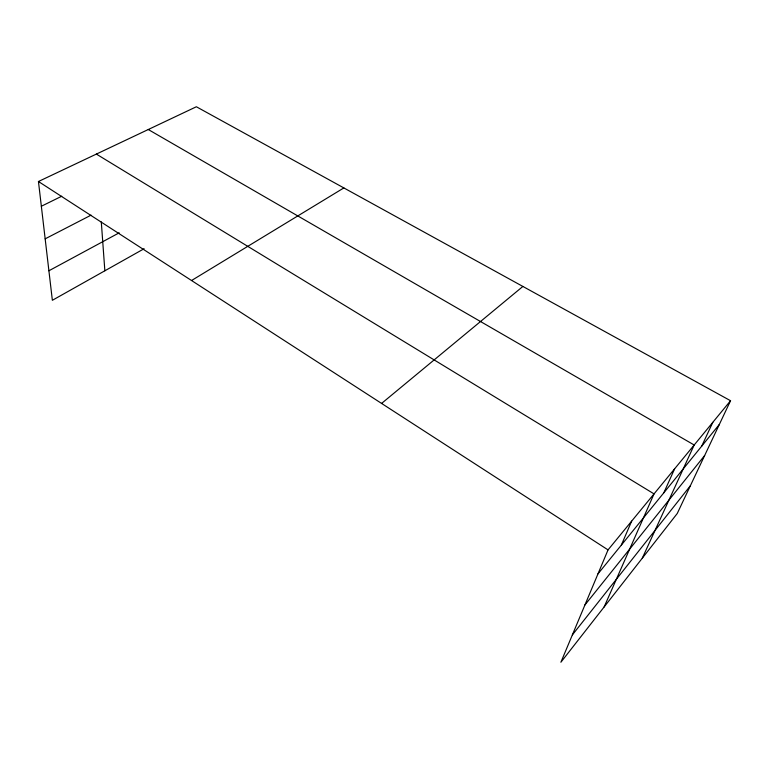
<?xml version="1.0" encoding="UTF-8"?>
<svg xmlns="http://www.w3.org/2000/svg" width="769" height="769" viewBox="0 0 769 769"><rect width="100%" height="100%" fill="white"/><g stroke="black" fill="none" stroke-linecap="round" stroke-linejoin="round"><path stroke-width="1.15" d="M730.55 400.726L608.039 549.893L560.889 662.244L677.239 513.509L730.55 400.726L196.364 106.756L38.45 181.503L52.359 300.294L144.111 248.723M621.323 545.125L631.666 521.122M604.117 606.981L654.034 493.89L96.365 154.088M663.82 492.804L674.615 468.83M642.298 558.179L694.186 445.001L148.263 129.519M701.703 446.174L712.805 422.335M572.347 634.934L690.36 485.758M584.93 604.953L704.644 455.527M597.984 573.857L719.323 424.469M381.587 403.427L522.882 286.443M191.548 280.522L343.858 187.924M48.899 270.775L119.185 232.824M45.16 238.842L91.078 215.147M41.343 206.255L61.731 196.23M38.45 181.503L608.039 549.893M101.297 221.943L104.853 270.784"/></g></svg>
